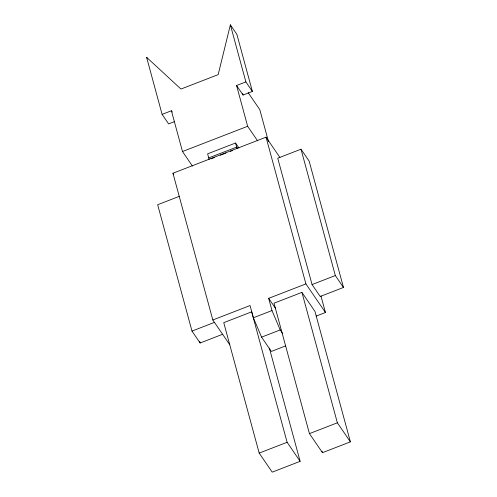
<?xml version="1.0" encoding="UTF-8"?>
<svg xmlns="http://www.w3.org/2000/svg" width="497" height="497" viewBox="0 0 497 497"><rect width="100%" height="100%" fill="white"/><g stroke="black" fill="none" stroke-linecap="round" stroke-linejoin="round"><path stroke-width="0.75" d="M252.389 91.442L245.878 81.912L236.572 85.521L243.083 95.045L252.389 91.442L236.889 34.374L230.372 24.85L218.177 74.625L180.945 89.05L146.603 57.31L162.103 114.372L168.62 123.896L174.348 121.678M162.103 114.372L171.415 110.763L172.285 112.036M171.415 110.763L182.486 151.523L247.643 126.281L257.589 140.831M238.97 148.031L235.541 143.018L207.616 153.84L209.125 159.394M208.728 157.916L236.647 147.093L237.504 148.348M229.757 344.744L212.822 319.975L172.956 173.236L266.038 137.172L279.929 157.499M211.026 158.823L214.518 157.468M220.339 155.219L225.924 153.051M230.341 151.343L232.434 150.529M179.516 196.259L157.661 204.727L191.991 331.083L200.129 342.992L222.693 334.251M301.002 149.193L277.73 158.208L312.06 284.564L320.205 296.473L343.477 287.452L309.146 161.103L301.002 149.193L335.332 275.543L343.477 287.452M212.822 319.975L250.053 305.549L253.377 317.776L261.577 337.146L271.343 351.441L285.669 345.893M282.75 333.661L280.202 329.933L271.989 310.557L268.672 298.337L305.903 283.911L325.442 312.489L316.135 316.098M191.991 331.083L214.555 322.342M312.06 284.564L335.332 275.543M301.934 292.373L274.009 303.189L309.445 433.62L322.472 452.674L350.397 441.858L314.961 311.426L301.934 292.373L337.37 422.804L350.397 441.858M253.377 317.776L271.989 310.557M261.577 337.146L280.202 329.933M259.185 453.096L287.111 442.274L300.132 461.328L272.213 472.15L259.185 453.096L223.749 322.665L251.668 311.849L287.111 442.274M309.445 433.62L337.37 422.804M248.158 92.647L259.819 109.707L268.479 141.57M146.603 57.31L147.472 58.578M182.486 151.523L192.438 166.073M268.672 298.337L275.618 308.494M172.956 173.236L173.826 174.509M320.969 296.019L325.442 312.489M266.038 137.172L305.903 283.911M230.372 24.85L245.878 81.912M242.679 93.566L243.083 95.045M236.572 85.521L247.643 126.281M322.068 451.183L322.472 452.674M235.541 143.018L237.05 148.578M269.355 348.043L300.132 461.328M199.726 341.495L200.129 342.992"/></g></svg>
